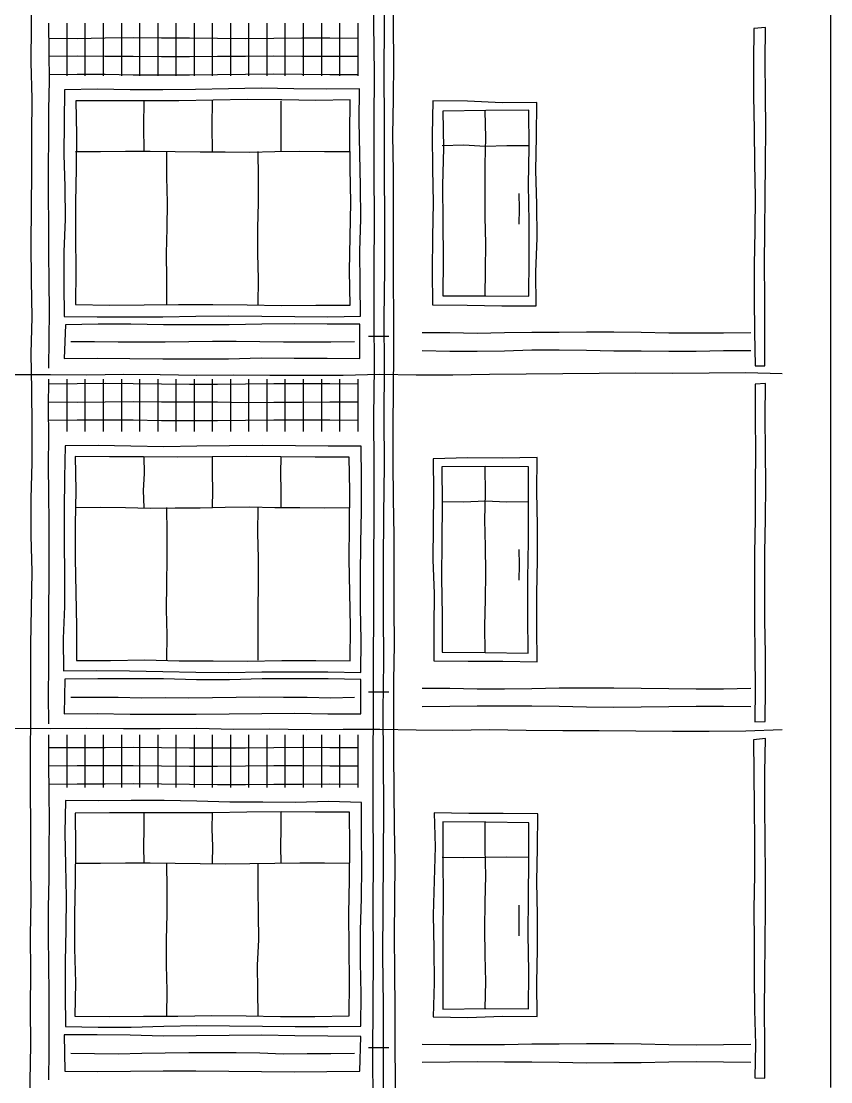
# Model space of a CAD drawing. Header units: millimetres. Extents: x 0 to 345, y 0 to 655.
# Drawn here: x 98.2 to 165, y 414 to 501.4 of the extents above; entities that cross this region are included whole.
import ezdxf

# ---------------------------------------------------------------- set-up
doc = ezdxf.new("R2010")
doc.units = ezdxf.units.MM
for name, color, linetype, true_color in [('01_KARKAS', 1, 'Continuous', 0xd62728), ('03_BALKONY', 3, 'Continuous', 0x2ca02c), ('04_KLADKA', 32, 'Continuous', 0x8c5a2b), ('06_VODOSTOK', 4, 'Continuous', 0x0f9aa0)]:
    doc.layers.add(name, color=color, linetype=linetype, true_color=true_color)

msp = doc.modelspace()

# ---------------------------------------------------------------- linework, layer by layer
at = {"layer": '01_KARKAS'}
for points in [[(98.922, 411), (98.961, 414), (99.002, 417), (98.971, 420), (99.004, 423), (98.976, 426), (99.038, 429), (99.002, 432), (99.009, 435), (98.97, 438), (98.981, 441), (99.014, 444), (99.005, 447), (99.004, 450), (99.06, 453), (99.106, 456), (99.039, 459), (99.044, 462), (99.115, 465), (99.122, 468), (99.096, 471), (99.041, 474), (99.123, 477), (99.057, 480), (99.045, 483), (99.069, 486), (99.1, 489), (99.08, 492), (99.108, 495), (99.041, 498), (99.064, 501), (99.072, 504)], [(129.096, 411), (129.088, 414), (129.071, 417), (129.057, 420), (129.045, 423), (129.013, 426), (129.043, 429), (129.064, 432), (129.007, 435), (128.967, 438), (128.955, 441), (128.963, 444), (128.952, 447), (129.009, 450), (128.966, 453), (128.971, 456), (128.989, 459), (128.931, 462), (128.887, 465), (128.89, 468), (128.934, 471), (128.95, 474), (128.957, 477), (128.926, 480), (128.929, 483), (128.92, 486), (128.93, 489), (128.879, 492), (128.935, 495), (128.948, 498), (128.931, 501), (128.95, 504)], [(165, 413.491), (165, 416.509), (165, 419.528), (165, 422.547), (165, 425.566), (165, 428.585), (165, 431.604), (165, 434.623), (165, 437.642), (165, 440.66), (165, 443.679), (165, 446.698), (165, 449.717), (165, 452.736), (165, 455.755), (165, 458.774), (165, 461.792), (165, 464.811), (165, 467.83), (165, 470.849), (165, 473.868), (165, 476.887), (165, 479.906), (165, 482.925), (165, 485.943), (165, 488.962), (165, 491.981), (165, 495), (165, 498.019), (165, 501.038), (165, 504.057)], [(97.596, 472.265), (100.615, 472.274), (103.635, 472.247), (106.654, 472.276), (109.673, 472.251), (112.692, 472.217), (115.712, 472.222), (118.731, 472.201), (121.75, 472.196), (124.769, 472.203), (127.788, 472.275), (130.808, 472.223), (133.827, 472.241), (136.846, 472.302), (139.865, 472.325), (142.885, 472.349), (145.904, 472.378), (148.923, 472.386), (151.942, 472.383), (154.962, 472.396), (157.981, 472.423), (161, 472.333)], [(97.596, 443.102), (100.615, 443.081), (103.635, 443.107), (106.654, 443.081), (109.673, 443.086), (112.692, 443.108), (115.712, 443.02), (118.731, 443.057), (121.75, 443.001), (124.769, 443.021), (127.788, 443.028), (130.808, 442.955), (133.827, 442.942), (136.846, 442.992), (139.865, 442.947), (142.885, 442.916), (145.904, 442.922), (148.923, 442.874), (151.942, 442.871), (154.962, 442.863), (157.981, 442.876), (161, 443)]]:
    msp.add_lwpolyline(points, dxfattribs=at)
at = {"layer": '03_BALKONY'}
for points in [[(158.639, 500.788), (158.615, 498.006), (158.616, 495.224), (158.676, 492.443), (158.704, 489.661), (158.747, 486.879), (158.721, 484.097), (158.684, 481.315), (158.686, 478.533), (158.707, 475.751), (158.754, 472.97)], [(159.623, 500.878), (158.639, 500.788)], [(159.552, 472.98), (159.563, 475.77), (159.548, 478.56), (159.542, 481.35), (159.558, 484.139), (159.593, 486.929), (159.619, 489.719), (159.645, 492.508), (159.626, 495.298), (159.589, 498.088), (159.623, 500.878)], [(101.789, 495.739), (101.755, 493.068), (101.717, 490.397), (101.811, 487.726), (101.833, 485.054), (101.738, 482.384), (101.719, 479.713), (101.748, 477.042)], [(126.121, 495.81), (123.418, 495.789), (120.714, 495.804), (118.01, 495.856), (115.307, 495.804), (112.603, 495.76), (109.9, 495.728), (107.196, 495.726), (104.493, 495.774), (101.789, 495.739)], [(126.214, 477.071), (126.177, 479.748), (126.158, 482.425), (126.222, 485.102), (126.193, 487.779), (126.146, 490.456), (126.099, 493.133), (126.121, 495.81)], [(125.357, 494.901), (122.528, 494.854), (119.699, 494.903), (116.87, 494.919), (114.041, 494.876), (111.212, 494.83), (108.383, 494.829), (105.554, 494.828), (102.725, 494.831)], [(125.338, 477.973), (125.29, 480.795), (125.343, 483.616), (125.397, 486.437), (125.352, 489.258), (125.312, 492.08), (125.357, 494.901)], [(102.725, 494.831), (102.764, 492.032), (102.754, 489.234), (102.679, 486.436), (102.684, 483.637), (102.719, 480.839), (102.693, 478.04)], [(108.35, 490.633), (108.328, 492.733), (108.35, 494.833)], [(114, 490.633), (113.973, 492.733), (114, 494.833)], [(119.65, 490.633), (119.657, 492.733), (119.65, 494.833)], [(132.172, 494.812), (132.116, 492.01), (132.136, 489.208), (132.192, 486.405), (132.152, 483.603), (132.111, 480.801), (132.146, 477.999)], [(140.758, 494.678), (137.895, 494.661), (135.034, 494.796), (132.172, 494.812)], [(140.101, 494.047), (136.554, 494.011), (133.007, 493.974)], [(140.092, 478.727), (140.106, 481.791), (140.111, 484.855), (140.053, 487.919), (140.103, 490.983), (140.101, 494.047)], [(140.704, 477.918), (140.673, 480.712), (140.788, 483.504), (140.736, 486.298), (140.677, 489.092), (140.72, 491.885), (140.758, 494.678)], [(133.007, 493.974), (133.038, 490.927), (132.974, 487.881), (132.997, 484.835), (133.02, 481.789), (133, 478.743)], [(136.5, 478.683), (136.51, 480.869), (136.537, 483.055), (136.492, 485.24), (136.48, 487.426), (136.491, 489.612), (136.541, 491.798), (136.5, 493.983)], [(102.7, 490.633), (104.755, 490.657), (106.809, 490.684), (108.864, 490.675), (110.918, 490.643), (112.973, 490.607), (115.027, 490.614), (117.082, 490.6), (119.136, 490.636), (121.191, 490.678), (123.245, 490.655), (125.3, 490.633)], [(110.233, 478.033), (110.219, 480.133), (110.2, 482.233), (110.262, 484.333), (110.277, 486.433), (110.225, 488.533), (110.233, 490.633)], [(117.767, 478.033), (117.783, 480.133), (117.725, 482.233), (117.741, 484.333), (117.78, 486.433), (117.795, 488.533), (117.767, 490.633)], [(132.95, 491.133), (134.725, 491.183), (136.5, 491.088), (138.275, 491.126), (140.05, 491.133)], [(139.3, 484.653), (139.314, 485.913), (139.3, 487.173)], [(133, 478.743), (136.546, 478.747), (140.092, 478.727)], [(102.693, 478.04), (105.523, 477.982), (108.354, 477.999), (111.185, 478.037), (114.015, 478.026), (116.846, 478.016), (119.677, 477.954), (122.507, 477.971), (125.338, 477.973)], [(132.146, 477.999), (134.999, 477.979), (137.851, 477.915), (140.704, 477.918)], [(101.748, 477.042), (104.466, 477.007), (107.185, 477.012), (109.903, 477.009), (112.622, 477.072), (115.34, 477.11), (118.059, 477.071), (120.777, 477.039), (123.496, 477.023), (126.214, 477.071)], [(101.858, 476.357), (101.764, 473.567)], [(126.152, 476.401), (123.452, 476.408), (120.753, 476.425), (118.054, 476.406), (115.355, 476.344), (112.655, 476.355), (109.956, 476.344), (107.257, 476.409), (104.557, 476.397), (101.858, 476.357)], [(126.148, 473.589), (126.152, 476.401)], [(131.3, 475.733), (133.558, 475.719), (135.817, 475.666), (138.075, 475.719), (140.333, 475.741), (142.592, 475.739), (144.85, 475.775), (147.108, 475.788), (149.367, 475.741), (151.625, 475.706), (153.883, 475.707), (156.142, 475.702), (158.4, 475.733)], [(102.3, 474.983), (104.25, 474.97), (106.2, 474.966), (108.15, 474.962), (110.1, 474.963), (112.05, 474.976), (114, 475.018), (115.95, 475.006), (117.9, 474.993), (119.85, 474.954), (121.8, 474.947), (123.75, 474.964), (125.7, 474.983)], [(131.3, 474.233), (133.558, 474.19), (135.817, 474.187), (138.075, 474.224), (140.333, 474.288), (142.592, 474.289), (144.85, 474.257), (147.108, 474.199), (149.367, 474.204), (151.625, 474.186), (153.883, 474.197), (156.142, 474.226), (158.4, 474.233)], [(101.764, 473.567), (104.474, 473.61), (107.183, 473.587), (109.892, 473.54), (112.602, 473.553), (115.311, 473.544), (118.02, 473.625), (120.729, 473.604), (123.439, 473.615), (126.148, 473.589)], [(158.754, 472.97), (159.552, 472.98)], [(158.748, 471.467), (158.761, 468.683), (158.781, 465.898), (158.772, 463.113), (158.757, 460.328), (158.716, 457.543), (158.694, 454.758), (158.711, 451.973), (158.732, 449.189), (158.763, 446.404), (158.728, 443.619)], [(159.6, 471.528), (158.748, 471.467)], [(159.589, 443.645), (159.61, 446.433), (159.602, 449.222), (159.566, 452.01), (159.562, 454.798), (159.569, 457.586), (159.621, 460.375), (159.638, 463.163), (159.611, 465.951), (159.58, 468.739), (159.6, 471.528)], [(101.84, 466.378), (101.78, 463.729), (101.758, 461.08), (101.76, 458.431), (101.787, 455.782), (101.793, 453.133), (101.683, 450.485), (101.711, 447.835)], [(126.251, 466.343), (123.539, 466.343), (120.827, 466.38), (118.114, 466.42), (115.402, 466.388), (112.69, 466.351), (109.977, 466.297), (107.265, 466.365), (104.552, 466.406), (101.84, 466.378)], [(126.227, 447.701), (126.249, 450.364), (126.195, 453.027), (126.198, 455.69), (126.222, 458.354), (126.284, 461.017), (126.274, 463.68), (126.251, 466.343)], [(125.278, 465.441), (122.45, 465.448), (119.622, 465.47), (116.794, 465.502), (113.966, 465.475), (111.138, 465.435), (108.311, 465.468), (105.483, 465.487), (102.655, 465.499)], [(102.655, 465.499), (102.716, 462.696), (102.676, 459.894), (102.671, 457.091), (102.723, 454.289), (102.775, 451.486), (102.767, 448.684)], [(108.35, 461.3), (108.309, 462.7), (108.371, 464.1), (108.35, 465.5)], [(114, 461.3), (114.029, 462.7), (113.98, 464.1), (114, 465.5)], [(119.65, 461.3), (119.669, 462.7), (119.621, 464.1), (119.65, 465.5)], [(125.346, 448.657), (125.382, 451.455), (125.315, 454.252), (125.265, 457.049), (125.301, 459.846), (125.325, 462.644), (125.278, 465.441)], [(132.204, 465.307), (132.221, 462.532), (132.196, 459.757), (132.167, 456.983), (132.28, 454.208), (132.251, 451.434), (132.246, 448.659)], [(140.773, 465.426), (137.917, 465.372), (135.059, 465.394), (132.204, 465.307)], [(140.78, 448.562), (140.758, 451.372), (140.746, 454.183), (140.808, 456.994), (140.809, 459.805), (140.748, 462.615), (140.773, 465.426)], [(132.913, 464.66), (132.947, 461.6), (132.914, 458.54), (132.884, 455.479), (132.94, 452.419), (132.943, 449.359)], [(140.074, 464.653), (136.494, 464.686), (132.913, 464.66)], [(136.5, 449.35), (136.467, 451.536), (136.508, 453.721), (136.552, 455.907), (136.504, 458.093), (136.468, 460.279), (136.501, 462.464), (136.5, 464.65)], [(140.026, 449.297), (140.019, 452.369), (140.009, 455.44), (140.07, 458.511), (140.069, 461.582), (140.074, 464.653)], [(132.95, 461.8), (134.725, 461.764), (136.5, 461.836), (138.275, 461.776), (140.05, 461.8)], [(102.7, 461.3), (104.755, 461.333), (106.809, 461.289), (108.864, 461.255), (110.918, 461.259), (112.973, 461.283), (115.027, 461.315), (117.082, 461.343), (119.136, 461.307), (121.191, 461.306), (123.245, 461.272), (125.3, 461.3)], [(110.233, 448.7), (110.255, 450.8), (110.198, 452.9), (110.22, 455), (110.265, 457.1), (110.246, 459.2), (110.233, 461.3)], [(117.767, 448.7), (117.748, 450.8), (117.748, 452.9), (117.79, 455), (117.795, 457.1), (117.736, 459.2), (117.767, 461.3)], [(139.3, 455.32), (139.326, 456.58), (139.3, 457.84)], [(102.767, 448.684), (105.589, 448.696), (108.412, 448.727), (111.234, 448.661), (114.057, 448.644), (116.879, 448.641), (119.701, 448.679), (122.524, 448.684), (125.346, 448.657)], [(132.246, 448.659), (135.09, 448.635), (137.935, 448.629), (140.78, 448.562)], [(132.943, 449.359), (136.484, 449.334), (140.026, 449.297)], [(101.711, 447.835), (104.435, 447.865), (107.159, 447.825), (109.883, 447.769), (112.607, 447.714), (115.331, 447.695), (118.055, 447.763), (120.779, 447.752), (123.503, 447.763), (126.227, 447.701)], [(101.806, 447.157), (101.76, 444.278)], [(126.243, 447.131), (123.527, 447.176), (120.812, 447.17), (118.097, 447.159), (115.382, 447.085), (112.667, 447.091), (109.952, 447.173), (107.237, 447.169), (104.522, 447.181), (101.806, 447.157)], [(126.23, 444.288), (126.243, 447.131)], [(131.3, 446.4), (133.558, 446.396), (135.817, 446.336), (138.075, 446.351), (140.333, 446.368), (142.592, 446.437), (144.85, 446.442), (147.108, 446.436), (149.367, 446.399), (151.625, 446.377), (153.883, 446.359), (156.142, 446.345), (158.4, 446.4)], [(102.3, 445.65), (104.25, 445.663), (106.2, 445.657), (108.15, 445.611), (110.1, 445.623), (112.05, 445.608), (114, 445.638), (115.95, 445.661), (117.9, 445.694), (119.85, 445.661), (121.8, 445.665), (123.75, 445.61), (125.7, 445.65)], [(101.76, 444.278), (104.479, 444.304), (107.198, 444.273), (109.917, 444.265), (112.636, 444.253), (115.355, 444.299), (118.074, 444.321), (120.793, 444.337), (123.511, 444.299), (126.23, 444.288)], [(131.3, 444.9), (133.558, 444.918), (135.817, 444.946), (138.075, 444.937), (140.333, 444.941), (142.592, 444.916), (144.85, 444.863), (147.108, 444.842), (149.367, 444.867), (151.625, 444.885), (153.883, 444.911), (156.142, 444.922), (158.4, 444.9)], [(158.728, 443.619), (159.589, 443.645)], [(159.6, 442.246), (158.634, 442.157)], [(158.634, 442.157), (158.663, 439.368), (158.689, 436.58), (158.697, 433.791), (158.702, 431.003), (158.663, 428.214), (158.672, 425.426), (158.68, 422.637), (158.707, 419.849), (158.78, 417.061), (158.736, 414.272)], [(159.552, 414.246), (159.547, 417.046), (159.526, 419.846), (159.561, 422.646), (159.595, 425.446), (159.604, 428.246), (159.608, 431.046), (159.588, 433.846), (159.552, 436.646), (159.562, 439.446), (159.6, 442.246)], [(101.857, 437.155), (101.807, 434.49), (101.857, 431.825), (101.909, 429.16), (101.884, 426.496), (101.85, 423.831), (101.836, 421.166), (101.865, 418.501)], [(126.276, 436.971), (123.563, 437.05), (120.849, 436.978), (118.136, 436.994), (115.423, 437.014), (112.71, 437.096), (109.997, 437.141), (107.284, 437.139), (104.57, 437.125), (101.857, 437.155)], [(126.236, 418.548), (126.251, 421.18), (126.194, 423.812), (126.212, 426.444), (126.278, 429.075), (126.302, 431.707), (126.275, 434.339), (126.276, 436.971)], [(102.674, 436.108), (102.679, 433.316), (102.676, 430.524), (102.617, 427.732), (102.619, 424.939), (102.68, 422.147), (102.64, 419.354)], [(125.302, 436.192), (122.473, 436.194), (119.645, 436.211), (116.816, 436.172), (113.988, 436.125), (111.16, 436.122), (108.331, 436.127), (105.503, 436.137), (102.674, 436.108)], [(108.35, 431.967), (108.32, 433.367), (108.369, 434.767), (108.35, 436.167)], [(114, 431.967), (114.025, 433.367), (113.967, 434.767), (114, 436.167)], [(119.65, 431.967), (119.636, 433.367), (119.653, 434.767), (119.65, 436.167)], [(125.257, 419.388), (125.301, 422.188), (125.255, 424.989), (125.234, 427.79), (125.288, 430.591), (125.326, 433.391), (125.302, 436.192)], [(132.291, 436.12), (132.35, 433.316), (132.288, 430.513), (132.186, 427.71), (132.243, 424.907), (132.271, 422.103), (132.207, 419.3)], [(140.828, 436.032), (137.982, 436.067), (135.137, 436.079), (132.291, 436.12)], [(140.766, 419.324), (140.752, 422.109), (140.808, 424.893), (140.813, 427.678), (140.759, 430.463), (140.804, 433.247), (140.828, 436.032)], [(132.985, 435.375), (132.982, 432.289), (133.03, 429.204), (133.004, 426.118), (132.984, 423.033), (133.006, 419.947)], [(140.076, 435.289), (136.53, 435.349), (132.985, 435.375)], [(136.5, 420.017), (136.546, 422.202), (136.497, 424.388), (136.47, 426.574), (136.492, 428.76), (136.53, 430.945), (136.49, 433.131), (136.5, 435.317)], [(140.071, 419.97), (140.098, 423.034), (140.035, 426.098), (140.071, 429.161), (140.091, 432.225), (140.076, 435.289)], [(102.7, 431.967), (104.755, 431.985), (106.809, 432.007), (108.864, 432.003), (110.918, 431.973), (112.973, 431.949), (115.027, 431.927), (117.082, 431.952), (119.136, 431.987), (121.191, 431.993), (123.245, 432.009), (125.3, 431.967)], [(110.233, 419.367), (110.247, 421.467), (110.203, 423.567), (110.211, 425.667), (110.257, 427.767), (110.25, 429.867), (110.233, 431.967)], [(117.767, 419.367), (117.737, 421.467), (117.717, 423.567), (117.804, 425.667), (117.795, 427.767), (117.769, 429.867), (117.767, 431.967)], [(132.95, 432.467), (134.725, 432.433), (136.5, 432.483), (138.275, 432.502), (140.05, 432.467)], [(139.3, 425.987), (139.29, 427.247), (139.3, 428.507)], [(133.006, 419.947), (136.539, 419.987), (140.071, 419.97)], [(102.64, 419.354), (105.467, 419.337), (108.294, 419.351), (111.121, 419.368), (113.948, 419.414), (116.775, 419.378), (119.603, 419.335), (122.43, 419.348), (125.257, 419.388)], [(132.207, 419.3), (135.06, 419.255), (137.913, 419.362), (140.766, 419.324)], [(101.865, 418.501), (104.573, 418.464), (107.281, 418.458), (109.989, 418.542), (112.696, 418.592), (115.404, 418.569), (118.112, 418.544), (120.82, 418.498), (123.528, 418.507), (126.236, 418.548)], [(126.234, 417.693), (123.514, 417.702), (120.794, 417.751), (118.075, 417.795), (115.355, 417.783), (112.635, 417.73), (109.915, 417.715), (107.196, 417.787), (104.477, 417.813), (101.757, 417.819)], [(101.757, 417.819), (101.818, 414.839)], [(126.14, 414.821), (126.234, 417.693)], [(131.3, 417.067), (133.558, 417.037), (135.817, 417.023), (138.075, 417.021), (140.333, 417.085), (142.592, 417.088), (144.85, 417.107), (147.108, 417.115), (149.367, 417.084), (151.625, 417.039), (153.883, 417.01), (156.142, 417.015), (158.4, 417.067)], [(102.3, 416.317), (104.25, 416.291), (106.2, 416.263), (108.15, 416.304), (110.1, 416.334), (112.05, 416.36), (114, 416.374), (115.95, 416.363), (117.9, 416.334), (119.85, 416.269), (121.8, 416.299), (123.75, 416.294), (125.7, 416.317)], [(131.3, 415.567), (133.558, 415.593), (135.817, 415.631), (138.075, 415.604), (140.333, 415.601), (142.592, 415.568), (144.85, 415.511), (147.108, 415.536), (149.367, 415.54), (151.625, 415.6), (153.883, 415.622), (156.142, 415.603), (158.4, 415.567)], [(101.818, 414.839), (104.52, 414.803), (107.223, 414.84), (109.925, 414.85), (112.628, 414.862), (115.33, 414.837), (118.033, 414.8), (120.735, 414.783), (123.438, 414.812), (126.14, 414.821)], [(158.736, 414.272), (159.552, 414.246)]]:
    msp.add_lwpolyline(points, dxfattribs=at)
at = {"layer": '04_KLADKA'}
for points in [[(100.5, 472.783), (100.524, 475.153), (100.536, 477.522), (100.532, 479.892), (100.491, 482.261), (100.496, 484.631), (100.476, 487), (100.47, 489.369), (100.502, 491.739), (100.504, 494.108), (100.54, 496.478), (100.529, 498.847), (100.5, 501.217)], [(102, 496.883), (102, 501.217)], [(103.5, 496.883), (103.5, 501.217)], [(105, 496.883), (105, 501.217)], [(106.5, 496.883), (106.5, 501.217)], [(108, 496.883), (108, 501.217)], [(109.5, 496.883), (109.5, 501.217)], [(111, 496.883), (111, 501.217)], [(112.5, 496.883), (112.5, 501.217)], [(114, 496.883), (114, 501.217)], [(115.5, 496.883), (115.5, 501.217)], [(117, 496.883), (117, 501.217)], [(118.5, 496.883), (118.5, 501.217)], [(120, 496.883), (120, 501.217)], [(121.5, 496.883), (121.5, 501.217)], [(123, 496.883), (123, 501.217)], [(124.5, 496.883), (124.5, 501.217)], [(126, 496.883), (126, 501.217)], [(100.5, 500), (102.818, 499.969), (105.136, 500.016), (107.455, 500.032), (109.773, 500.018), (112.091, 500.024), (114.409, 499.996), (116.727, 499.965), (119.045, 499.98), (121.364, 500.007), (123.682, 500.01), (126, 500)], [(100.5, 498.5), (102.818, 498.538), (105.136, 498.512), (107.455, 498.492), (109.773, 498.482), (112.091, 498.482), (114.409, 498.509), (116.727, 498.515), (119.045, 498.526), (121.364, 498.494), (123.682, 498.491), (126, 498.5)], [(100.5, 497), (102.818, 497.029), (105.136, 497.017), (107.455, 496.978), (109.773, 496.96), (112.091, 496.964), (114.409, 496.982), (116.727, 497.029), (119.045, 497.039), (121.364, 497.013), (123.682, 497.001), (126, 497)], [(100.5, 443.45), (100.459, 445.819), (100.479, 448.189), (100.489, 450.558), (100.504, 452.928), (100.517, 455.297), (100.526, 457.667), (100.521, 460.036), (100.483, 462.406), (100.468, 464.775), (100.479, 467.144), (100.477, 469.514), (100.5, 471.883)], [(100.5, 471.5), (102.818, 471.528), (105.136, 471.544), (107.455, 471.525), (109.773, 471.487), (112.091, 471.47), (114.409, 471.465), (116.727, 471.483), (119.045, 471.52), (121.364, 471.529), (123.682, 471.509), (126, 471.5)], [(102, 467.55), (102, 471.883)], [(103.5, 467.55), (103.5, 471.883)], [(105, 467.55), (105, 471.883)], [(106.5, 467.55), (106.5, 471.883)], [(108, 467.55), (108, 471.883)], [(109.5, 467.55), (109.5, 471.883)], [(111, 467.55), (111, 471.883)], [(112.5, 467.55), (112.5, 471.883)], [(114, 467.55), (114, 471.883)], [(115.5, 467.55), (115.5, 471.883)], [(117, 467.55), (117, 471.883)], [(118.5, 467.55), (118.5, 471.883)], [(120, 467.55), (120, 471.883)], [(121.5, 467.55), (121.5, 471.883)], [(123, 467.55), (123, 471.883)], [(124.5, 467.55), (124.5, 471.883)], [(126, 467.55), (126, 471.883)], [(100.5, 470), (102.818, 469.993), (105.136, 470.014), (107.455, 470.025), (109.773, 470.018), (112.091, 470.004), (114.409, 469.998), (116.727, 469.963), (119.045, 469.968), (121.364, 469.988), (123.682, 470.007), (126, 470)], [(100.5, 468.5), (102.818, 468.525), (105.136, 468.526), (107.455, 468.522), (109.773, 468.481), (112.091, 468.479), (114.409, 468.461), (116.727, 468.493), (119.045, 468.522), (121.364, 468.523), (123.682, 468.519), (126, 468.5)], [(100.5, 414.117), (100.513, 416.486), (100.532, 418.856), (100.508, 421.225), (100.493, 423.594), (100.47, 425.964), (100.47, 428.333), (100.506, 430.703), (100.522, 433.072), (100.539, 435.442), (100.515, 437.811), (100.503, 440.181), (100.5, 442.55)], [(102, 438.217), (102, 442.55)], [(103.5, 438.217), (103.5, 442.55)], [(105, 438.217), (105, 442.55)], [(106.5, 438.217), (106.5, 442.55)], [(108, 438.217), (108, 442.55)], [(109.5, 438.217), (109.5, 442.55)], [(111, 438.217), (111, 442.55)], [(112.5, 438.217), (112.5, 442.55)], [(114, 438.217), (114, 442.55)], [(115.5, 438.217), (115.5, 442.55)], [(117, 438.217), (117, 442.55)], [(118.5, 438.217), (118.5, 442.55)], [(120, 438.217), (120, 442.55)], [(121.5, 438.217), (121.5, 442.55)], [(123, 438.217), (123, 442.55)], [(124.5, 438.217), (124.5, 442.55)], [(126, 438.217), (126, 442.55)], [(100.5, 441.5), (102.818, 441.514), (105.136, 441.521), (107.455, 441.537), (109.773, 441.511), (112.091, 441.478), (114.409, 441.483), (116.727, 441.489), (119.045, 441.505), (121.364, 441.534), (123.682, 441.515), (126, 441.5)], [(100.5, 440), (102.818, 440.021), (105.136, 440.028), (107.455, 440.015), (109.773, 440.002), (112.091, 439.978), (114.409, 439.966), (116.727, 439.995), (119.045, 440.026), (121.364, 440.036), (123.682, 440.01), (126, 440)], [(100.5, 438.5), (102.818, 438.504), (105.136, 438.513), (107.455, 438.544), (109.773, 438.525), (112.091, 438.497), (114.409, 438.465), (116.727, 438.472), (119.045, 438.495), (121.364, 438.5), (123.682, 438.53), (126, 438.5)]]:
    msp.add_lwpolyline(points, dxfattribs=at)
at = {"layer": '06_VODOSTOK'}
for points in [[(127.241, 412.203), (127.225, 416.246), (127.237, 420.289), (127.263, 424.332), (127.254, 428.375), (127.265, 432.418), (127.259, 436.462), (127.26, 440.505), (127.267, 444.548), (127.277, 448.591), (127.293, 452.634), (127.305, 456.677), (127.333, 460.72), (127.338, 464.763), (127.3, 468.806), (127.346, 472.849), (127.316, 476.892), (127.32, 480.935), (127.357, 484.978), (127.323, 489.022), (127.321, 493.065), (127.347, 497.108), (127.291, 501.151), (127.326, 505.194)], [(128.097, 412.203), (128.087, 416.246), (128.087, 420.289), (128.046, 424.332), (128.065, 428.375), (128.095, 432.418), (128.117, 436.462), (128.099, 440.505), (128.081, 444.548), (128.119, 448.591), (128.11, 452.634), (128.102, 456.677), (128.132, 460.72), (128.173, 464.763), (128.15, 468.806), (128.169, 472.849), (128.152, 476.892), (128.2, 480.935), (128.207, 484.978), (128.185, 489.022), (128.18, 493.065), (128.16, 497.108), (128.174, 501.151), (128.154, 505.194)], [(126.85, 475.433), (128.55, 475.433)], [(126.85, 446.1), (128.55, 446.1)], [(126.85, 416.767), (128.55, 416.767)]]:
    msp.add_lwpolyline(points, dxfattribs=at)

doc.saveas('drawing.dxf')
